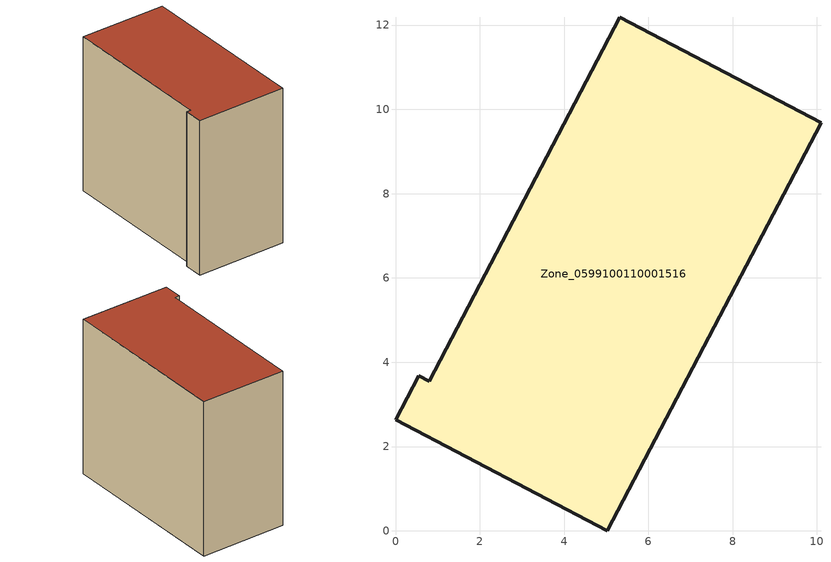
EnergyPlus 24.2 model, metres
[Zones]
Zone_0599100110001516
 floor ground (C_G): 5.02,0 0,2.63 0.55,3.68 0.8,3.55 5.32,12.19 10.1,9.68 z0
 wall outside (C_F): 5.02,0 10.1,9.68 5.32,12.19 0.8,3.55 0.55,3.68 0,2.63 5.02,0 z0:9.79
 roof outside (C_R): 0,2.63 5.02,0 10.1,9.68 5.32,12.19 0.8,3.55 0.55,3.68 z9.79
[BUILDING]
Pand.0599100110001516: North Axis=0; Terrain=City; Loads Convergence Tolerance Value=0.04; Temperature Convergence Tolerance Value=0.4; Solar Distribution=FullExterior; Maximum Number of Warmup Days=25; Minimum Number of Warmup Days=1
[Site:Location]
Rotterdam.The.Hague.AP_ZH_NLD Design_Conditions: Latitude=51.96; Longitude=4.45; Time Zone=1; Elevation=-4.5
[SITE:GROUNDTEMPERATURE:BUILDINGSURFACE]
18, 18, 18, 18, 18, 18, 18, 18, 18, 18, 18, 18
[MATERIAL] Thermal Absorptance=0.9; Solar Absorptance=0.7; Visible Absorptance=0.7
Name | Roughness | Thickness | Conductivity | Density | Specific Heat
G.TI.2015-2018 | MediumSmooth | 0.15 | 0.0428571 | 540 | 1210
F.TI.2015-2018 | Rough | 0.3 | 0.0666667 | 1920 | 840
R.TI.2015-2018 | MediumRough | 0.2 | 0.0333333 | 1500 | 1000
[CONSTRUCTION]
C_G: G.TI.2015-2018
C_F: F.TI.2015-2018
C_R: R.TI.2015-2018
[ZONE]
Zone_0599100110001516: Type=1; Multiplier=1; Ceiling Height=Autocalculate; Volume=Autocalculate; Floor Area=autocalculate; Part of Total Floor Area=Yes
[ZONEINFILTRATION:DESIGNFLOWRATE]
Infil_Zone_0599100110001516: Zone or ZoneList or Space or SpaceList=Zone_0599100110001516; Schedule=AlwaysOn; Design Flow Rate Calculation Method=Flow/Area; Flow Rate per Floor Area=0.0015; Constant Term Coefficient=1; Temperature Term Coefficient=0; Velocity Term Coefficient=0; Velocity Squared Term Coefficient=0
[HVACTEMPLATE:ZONE:IDEALLOADSAIRSYSTEM]
Zone_0599100110001516: Maximum Heating Supply Air Temperature=50; Minimum Cooling Supply Air Temperature=13; Maximum Heating Supply Air Humidity Ratio=0.0156; Minimum Cooling Supply Air Humidity Ratio=0.0077; Heating Limit=NoLimit; Cooling Limit=NoLimit; Dehumidification Control Type=ConstantSensibleHeatRatio; Cooling Sensible Heat Ratio=0.7; Dehumidification Setpoint=60; Humidification Control Type=None; Humidification Setpoint=30; Outdoor Air Method=None; Outdoor Air Flow Rate per Person=0.00944; Outdoor Air Flow Rate per Zone Floor Area=0; Outdoor Air Flow Rate per Zone=0; Demand Controlled Ventilation Type=None; Outdoor Air Economizer Type=NoEconomizer; Heat Recovery Type=None; Sensible Heat Recovery Effectiveness=0.7; Latent Heat Recovery Effectiveness=0.65
[ZONECONTROL:THERMOSTAT]
ThermostatControl_Zone_0599100110001516: Zone or ZoneList=Zone_0599100110001516; Control Type Schedule=DualSetpointControlType; Control 1=Thermostat_Zone_0599100110001516; Temperature Difference Between Cutout And Setpoint=0
[THERMOSTATSETPOINT:DUALSETPOINT]
Thermostat_Zone_0599100110001516: Heating Setpoint Temperature Schedule=HeatingSetpoint_Zone_0599100110001516; Cooling Setpoint Temperature Schedule=CoolingSetpoint_Zone_0599100110001516
[SCHEDULE:COMPACT]
HeatingSetpoint_Zone_0599100110001516: Through: 12/31, For: AllDays, Until: 24:00, 21
CoolingSetpoint_Zone_0599100110001516: Through: 12/31, For: AllDays, Until: 24:00, 24
DualSetpointControlType: Through: 12/31, For: AllDays, Until: 24:00, 4
AlwaysOn: Through: 12/31, For: AllDays, Until: 24:00, 1
